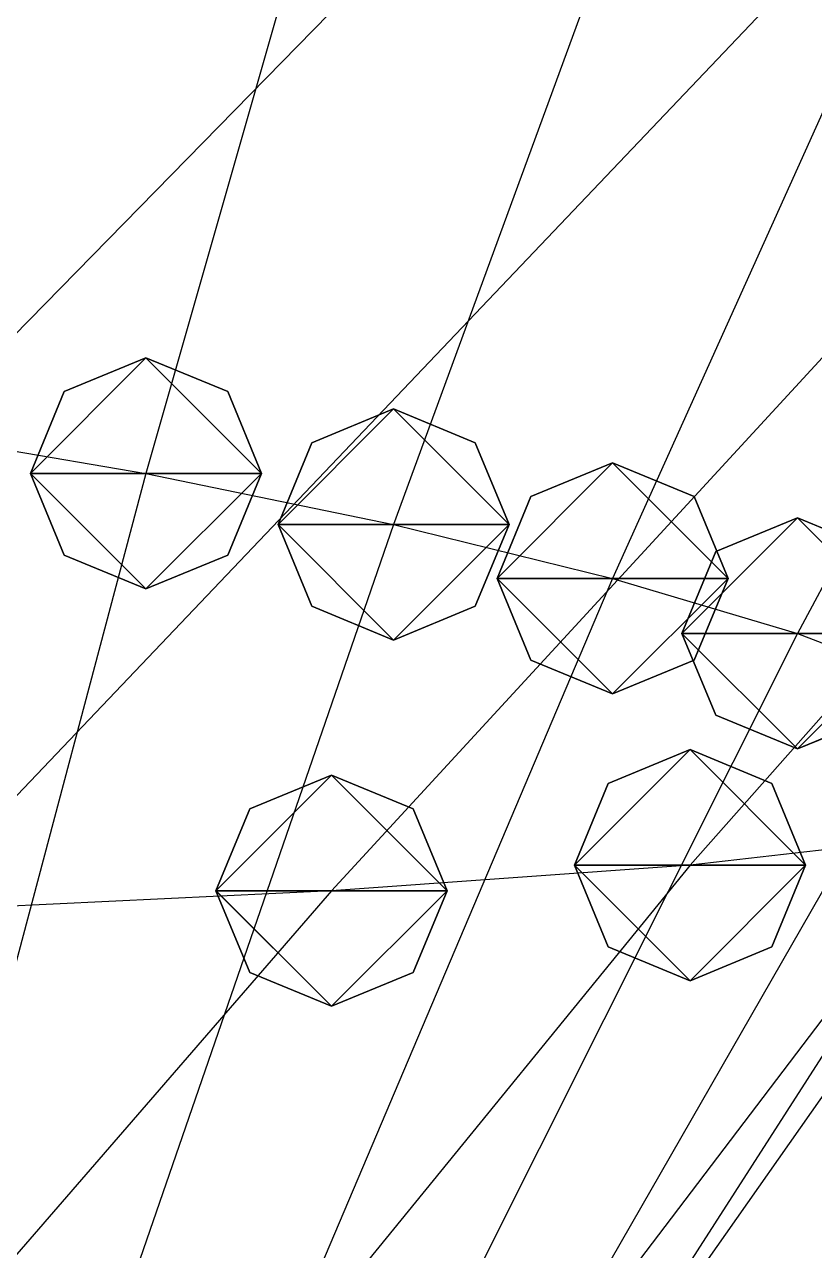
# Model space of a CAD drawing. Header units: metres. Extents: x -59 to 99, y -54 to 55.
# Drawn here: x 28.05 to 34.89, y -10.26 to 0.35 of the extents above; entities that cross this region are included whole.
import ezdxf

# ---------------------------------------------------------------- set-up
doc = ezdxf.new("R2010")
doc.units = ezdxf.units.M

msp = doc.modelspace()

# ---------------------------------------------------------------- linework, layer by layer
for p, q in [((32.28979, 7.622429, -203.00282), (29.10085, -3.53545, -202.7297)), ((35.34532, 7.2039223, -197.00543), (31.244015, -3.9780731, -196.3892)), ((38.187756, 6.7615356, -190.6631), (33.139343, -4.443886, -189.7119)), ((40.74515, 6.307968, -184.16663), (34.739143, -4.9197845, -182.89546)), ((43.764927, 4.328018, -155.81247), (33.809322, -6.9254875, -154.161)), ((41.042408, 4.0750427, -152.18341), (30.706795, -7.145878, -150.99583)), ((37.67569, 3.858944, -149.07779), (27.027634, -7.3235016, -148.439)), ((33.856544, 3.675293, -146.44427), (22.93851, -7.4652863, -146.40228)), ((29.10085, -2.53545, -202.72954), (28.393742, -2.8283434, -202.72958)), ((29.10085, -2.53545, -202.72954), (28.393742, -2.8283434, -202.72958)), ((29.10085, -2.53545, -202.72954), (28.393742, -2.8283434, -202.72958)), ((29.10085, -2.53545, -202.72954), (28.393742, -2.8283434, -202.72958)), ((29.807957, -2.8283434, -202.72958), (29.10085, -2.53545, -202.72954)), ((29.807957, -2.8283434, -202.72958), (29.10085, -2.53545, -202.72954)), ((29.807957, -2.8283434, -202.72958), (29.10085, -2.53545, -202.72954)), ((29.807957, -2.8283434, -202.72958), (29.10085, -2.53545, -202.72954)), ((28.393742, -2.8283434, -202.72958), (28.10085, -3.53545, -202.7297)), ((28.393742, -2.8283434, -202.72958), (28.10085, -3.53545, -202.7297)), ((28.393742, -2.8283434, -202.72958), (28.10085, -3.53545, -202.7297)), ((28.393742, -2.8283434, -202.72958), (28.10085, -3.53545, -202.7297)), ((30.10085, -3.53545, -202.7297), (29.807957, -2.8283434, -202.72958)), ((30.10085, -3.53545, -202.7297), (29.807957, -2.8283434, -202.72958)), ((30.10085, -3.53545, -202.7297), (29.807957, -2.8283434, -202.72958)), ((30.10085, -3.53545, -202.7297), (29.807957, -2.8283434, -202.72958)), ((31.244015, -2.9780731, -196.38904), (30.536907, -3.2709665, -196.38908)), ((31.244015, -2.9780731, -196.38904), (30.536907, -3.2709665, -196.38908)), ((31.244015, -2.9780731, -196.38904), (30.536907, -3.2709665, -196.38908)), ((31.244015, -2.9780731, -196.38904), (30.536907, -3.2709665, -196.38908)), ((31.951122, -3.2709665, -196.38908), (31.244015, -2.9780731, -196.38904)), ((31.951122, -3.2709665, -196.38908), (31.244015, -2.9780731, -196.38904)), ((31.951122, -3.2709665, -196.38908), (31.244015, -2.9780731, -196.38904)), ((31.951122, -3.2709665, -196.38908), (31.244015, -2.9780731, -196.38904)), ((26.725258, -3.130951, -208.5158), (29.10085, -3.53545, -202.7297)), ((30.536907, -3.2709665, -196.38908), (30.244015, -3.9780731, -196.3892)), ((30.536907, -3.2709665, -196.38908), (30.244015, -3.9780731, -196.3892)), ((30.536907, -3.2709665, -196.38908), (30.244015, -3.9780731, -196.3892)), ((30.536907, -3.2709665, -196.38908), (30.244015, -3.9780731, -196.3892)), ((32.244015, -3.9780731, -196.3892), (31.951122, -3.2709665, -196.38908)), ((32.244015, -3.9780731, -196.3892), (31.951122, -3.2709665, -196.38908)), ((32.244015, -3.9780731, -196.3892), (31.951122, -3.2709665, -196.38908)), ((32.244015, -3.9780731, -196.3892), (31.951122, -3.2709665, -196.38908)), ((33.139343, -3.4438858, -189.71173), (32.432236, -3.7367792, -189.71178)), ((33.139343, -3.4438858, -189.71173), (32.432236, -3.7367792, -189.71178)), ((33.139343, -3.4438858, -189.71173), (32.432236, -3.7367792, -189.71178)), ((33.139343, -3.4438858, -189.71173), (32.432236, -3.7367792, -189.71178)), ((33.84645, -3.7367792, -189.71178), (33.139343, -3.4438858, -189.71173)), ((33.84645, -3.7367792, -189.71178), (33.139343, -3.4438858, -189.71173)), ((33.84645, -3.7367792, -189.71178), (33.139343, -3.4438858, -189.71173)), ((33.84645, -3.7367792, -189.71178), (33.139343, -3.4438858, -189.71173)), ((29.10085, -3.53545, -202.7297), (26.142199, -14.653076, -203.01334)), ((28.10085, -3.53545, -202.7297), (28.393742, -4.2425566, -202.72983)), ((28.10085, -3.53545, -202.7297), (28.393742, -4.2425566, -202.72983)), ((28.10085, -3.53545, -202.7297), (28.393742, -4.2425566, -202.72983)), ((28.10085, -3.53545, -202.7297), (28.393742, -4.2425566, -202.72983)), ((29.10085, -3.53545, -202.7297), (31.244015, -3.9780731, -196.3892)), ((29.807957, -4.2425566, -202.72983), (30.10085, -3.53545, -202.7297)), ((29.807957, -4.2425566, -202.72983), (30.10085, -3.53545, -202.7297)), ((29.807957, -4.2425566, -202.72983), (30.10085, -3.53545, -202.7297)), ((29.807957, -4.2425566, -202.72983), (30.10085, -3.53545, -202.7297)), ((32.432236, -3.7367792, -189.71178), (32.139343, -4.443886, -189.7119)), ((32.432236, -3.7367792, -189.71178), (32.139343, -4.443886, -189.7119)), ((32.432236, -3.7367792, -189.71178), (32.139343, -4.443886, -189.7119)), ((32.432236, -3.7367792, -189.71178), (32.139343, -4.443886, -189.7119)), ((34.139343, -4.443886, -189.7119), (33.84645, -3.7367792, -189.71178)), ((34.139343, -4.443886, -189.7119), (33.84645, -3.7367792, -189.71178)), ((34.139343, -4.443886, -189.7119), (33.84645, -3.7367792, -189.71178)), ((34.139343, -4.443886, -189.7119), (33.84645, -3.7367792, -189.71178)), ((34.739143, -3.9197845, -182.8953), (34.032036, -4.212678, -182.89534)), ((34.739143, -3.9197845, -182.8953), (34.032036, -4.212678, -182.89534)), ((34.739143, -3.9197845, -182.8953), (34.032036, -4.212678, -182.89534)), ((34.739143, -3.9197845, -182.8953), (34.032036, -4.212678, -182.89534)), ((35.44625, -4.212678, -182.89534), (34.739143, -3.9197845, -182.8953)), ((35.44625, -4.212678, -182.89534), (34.739143, -3.9197845, -182.8953)), ((35.44625, -4.212678, -182.89534), (34.739143, -3.9197845, -182.8953)), ((35.44625, -4.212678, -182.89534), (34.739143, -3.9197845, -182.8953)), ((31.244015, -3.9780731, -196.3892), (27.388453, -15.134903, -196.11154)), ((30.244015, -3.9780731, -196.3892), (30.536907, -4.6851797, -196.38933)), ((30.244015, -3.9780731, -196.3892), (30.536907, -4.6851797, -196.38933)), ((30.244015, -3.9780731, -196.3892), (30.536907, -4.6851797, -196.38933)), ((30.244015, -3.9780731, -196.3892), (30.536907, -4.6851797, -196.38933)), ((31.244015, -3.9780731, -196.3892), (33.139343, -4.443886, -189.7119)), ((31.951122, -4.6851797, -196.38933), (32.244015, -3.9780731, -196.3892)), ((31.951122, -4.6851797, -196.38933), (32.244015, -3.9780731, -196.3892)), ((31.951122, -4.6851797, -196.38933), (32.244015, -3.9780731, -196.3892)), ((31.951122, -4.6851797, -196.38933), (32.244015, -3.9780731, -196.3892)), ((34.032036, -4.212678, -182.89534), (33.739143, -4.9197845, -182.89546)), ((34.032036, -4.212678, -182.89534), (33.739143, -4.9197845, -182.89546)), ((34.032036, -4.212678, -182.89534), (33.739143, -4.9197845, -182.89546)), ((34.032036, -4.212678, -182.89534), (33.739143, -4.9197845, -182.89546)), ((28.393742, -4.2425566, -202.72983), (29.10085, -4.53545, -202.72987)), ((28.393742, -4.2425566, -202.72983), (29.10085, -4.53545, -202.72987)), ((28.393742, -4.2425566, -202.72983), (29.10085, -4.53545, -202.72987)), ((28.393742, -4.2425566, -202.72983), (29.10085, -4.53545, -202.72987)), ((29.10085, -4.53545, -202.72987), (29.807957, -4.2425566, -202.72983)), ((29.10085, -4.53545, -202.72987), (29.807957, -4.2425566, -202.72983)), ((29.10085, -4.53545, -202.72987), (29.807957, -4.2425566, -202.72983)), ((29.10085, -4.53545, -202.72987), (29.807957, -4.2425566, -202.72983)), ((33.139343, -4.443886, -189.7119), (28.38472, -15.638008, -188.90099)), ((32.139343, -4.443886, -189.7119), (32.432236, -5.1509924, -189.71202)), ((32.139343, -4.443886, -189.7119), (32.432236, -5.1509924, -189.71202)), ((32.139343, -4.443886, -189.7119), (32.432236, -5.1509924, -189.71202)), ((32.139343, -4.443886, -189.7119), (32.432236, -5.1509924, -189.71202)), ((33.139343, -4.443886, -189.7119), (34.739143, -4.9197845, -182.89546)), ((33.84645, -5.1509924, -189.71202), (34.139343, -4.443886, -189.7119)), ((33.84645, -5.1509924, -189.71202), (34.139343, -4.443886, -189.7119)), ((33.84645, -5.1509924, -189.71202), (34.139343, -4.443886, -189.7119)), ((33.84645, -5.1509924, -189.71202), (34.139343, -4.443886, -189.7119)), ((30.536907, -4.6851797, -196.38933), (31.244015, -4.978073, -196.38937)), ((30.536907, -4.6851797, -196.38933), (31.244015, -4.978073, -196.38937)), ((30.536907, -4.6851797, -196.38933), (31.244015, -4.978073, -196.38937)), ((30.536907, -4.6851797, -196.38933), (31.244015, -4.978073, -196.38937)), ((31.244015, -4.978073, -196.38937), (31.951122, -4.6851797, -196.38933)), ((31.244015, -4.978073, -196.38937), (31.951122, -4.6851797, -196.38933)), ((31.244015, -4.978073, -196.38937), (31.951122, -4.6851797, -196.38933)), ((31.244015, -4.978073, -196.38937), (31.951122, -4.6851797, -196.38933)), ((34.739143, -4.9197845, -182.89546), (29.107183, -16.149452, -181.57664)), ((33.739143, -4.9197845, -182.89546), (34.032036, -5.626891, -182.89558)), ((33.739143, -4.9197845, -182.89546), (34.032036, -5.626891, -182.89558)), ((33.739143, -4.9197845, -182.89546), (34.032036, -5.626891, -182.89558)), ((33.739143, -4.9197845, -182.89546), (34.032036, -5.626891, -182.89558)), ((34.739143, -4.9197845, -182.89546), (35.963688, -5.3925095, -176.12723)), ((32.432236, -5.1509924, -189.71202), (33.139343, -5.443886, -189.71207)), ((32.432236, -5.1509924, -189.71202), (33.139343, -5.443886, -189.71207)), ((32.432236, -5.1509924, -189.71202), (33.139343, -5.443886, -189.71207)), ((32.432236, -5.1509924, -189.71202), (33.139343, -5.443886, -189.71207)), ((33.139343, -5.443886, -189.71207), (33.84645, -5.1509924, -189.71202)), ((33.139343, -5.443886, -189.71207), (33.84645, -5.1509924, -189.71202)), ((33.139343, -5.443886, -189.71207), (33.84645, -5.1509924, -189.71202)), ((33.139343, -5.443886, -189.71207), (33.84645, -5.1509924, -189.71202)), ((35.963688, -5.3925095, -176.12723), (29.495657, -16.656006, -174.32654)), ((34.032036, -5.626891, -182.89558), (34.739143, -5.9197845, -182.89563)), ((34.032036, -5.626891, -182.89558), (34.739143, -5.9197845, -182.89563)), ((34.032036, -5.626891, -182.89558), (34.739143, -5.9197845, -182.89563)), ((34.032036, -5.626891, -182.89558), (34.739143, -5.9197845, -182.89563)), ((34.739143, -5.9197845, -182.89563), (35.44625, -5.626891, -182.89558)), ((34.739143, -5.9197845, -182.89563), (35.44625, -5.626891, -182.89558)), ((34.739143, -5.9197845, -182.89563), (35.44625, -5.626891, -182.89558)), ((34.739143, -5.9197845, -182.89563), (35.44625, -5.626891, -182.89558)), ((36.70185, -5.84824, -169.59656), (29.455252, -17.14273, -167.35545)), ((33.809322, -5.9254875, -154.16083), (33.102215, -6.218381, -154.16087)), ((33.809322, -5.9254875, -154.16083), (33.102215, -6.218381, -154.16087)), ((33.809322, -5.9254875, -154.16083), (33.102215, -6.218381, -154.16087)), ((33.809322, -5.9254875, -154.16083), (33.102215, -6.218381, -154.16087)), ((34.51643, -6.218381, -154.16087), (33.809322, -5.9254875, -154.16083)), ((34.51643, -6.218381, -154.16087), (33.809322, -5.9254875, -154.16083)), ((34.51643, -6.218381, -154.16087), (33.809322, -5.9254875, -154.16083)), ((34.51643, -6.218381, -154.16087), (33.809322, -5.9254875, -154.16083)), ((30.706795, -6.145878, -150.99567), (29.999687, -6.4387712, -150.99571)), ((30.706795, -6.145878, -150.99567), (29.999687, -6.4387712, -150.99571)), ((30.706795, -6.145878, -150.99567), (29.999687, -6.4387712, -150.99571)), ((30.706795, -6.145878, -150.99567), (29.999687, -6.4387712, -150.99571)), ((31.413902, -6.4387712, -150.99571), (30.706795, -6.145878, -150.99567)), ((31.413902, -6.4387712, -150.99571), (30.706795, -6.145878, -150.99567)), ((31.413902, -6.4387712, -150.99571), (30.706795, -6.145878, -150.99567)), ((31.413902, -6.4387712, -150.99571), (30.706795, -6.145878, -150.99567)), ((33.102215, -6.218381, -154.16087), (32.809322, -6.9254875, -154.161)), ((33.102215, -6.218381, -154.16087), (32.809322, -6.9254875, -154.161)), ((33.102215, -6.218381, -154.16087), (32.809322, -6.9254875, -154.161)), ((33.102215, -6.218381, -154.16087), (32.809322, -6.9254875, -154.161)), ((34.809322, -6.9254875, -154.161), (34.51643, -6.218381, -154.16087)), ((34.809322, -6.9254875, -154.161), (34.51643, -6.218381, -154.16087)), ((34.809322, -6.9254875, -154.161), (34.51643, -6.218381, -154.16087)), ((34.809322, -6.9254875, -154.161), (34.51643, -6.218381, -154.16087)), ((36.817566, -6.2733307, -163.50204), (28.858372, -17.592667, -160.90729)), ((29.999687, -6.4387712, -150.99571), (29.706795, -7.145878, -150.99583)), ((29.999687, -6.4387712, -150.99571), (29.706795, -7.145878, -150.99583)), ((29.999687, -6.4387712, -150.99571), (29.706795, -7.145878, -150.99583)), ((29.999687, -6.4387712, -150.99571), (29.706795, -7.145878, -150.99583)), ((31.706795, -7.145878, -150.99583), (31.413902, -6.4387712, -150.99571)), ((31.706795, -7.145878, -150.99583), (31.413902, -6.4387712, -150.99571)), ((31.706795, -7.145878, -150.99583), (31.413902, -6.4387712, -150.99571)), ((31.706795, -7.145878, -150.99583), (31.413902, -6.4387712, -150.99571)), ((36.171356, -6.654438, -158.0419), (27.556458, -17.986053, -155.27017)), ((36.171356, -6.654438, -158.0419), (27.556458, -17.986053, -155.27017)), ((36.171356, -6.654438, -158.0419), (33.809322, -6.9254875, -154.161)), ((33.809322, -6.9254875, -154.161), (24.594818, -18.228828, -151.794)), ((33.809322, -6.9254875, -154.161), (30.706795, -7.145878, -150.99583)), ((32.809322, -6.9254875, -154.161), (33.102215, -7.632594, -154.16112)), ((32.809322, -6.9254875, -154.161), (33.102215, -7.632594, -154.16112)), ((32.809322, -6.9254875, -154.161), (33.102215, -7.632594, -154.16112)), ((32.809322, -6.9254875, -154.161), (33.102215, -7.632594, -154.16112)), ((34.51643, -7.632594, -154.16112), (34.809322, -6.9254875, -154.161)), ((34.51643, -7.632594, -154.16112), (34.809322, -6.9254875, -154.161)), ((34.51643, -7.632594, -154.16112), (34.809322, -6.9254875, -154.161)), ((34.51643, -7.632594, -154.16112), (34.809322, -6.9254875, -154.161)), ((30.706795, -7.145878, -150.99583), (20.948685, -18.409348, -149.20023)), ((30.706795, -7.145878, -150.99583), (27.027634, -7.3235016, -148.439)), ((29.706795, -7.145878, -150.99583), (29.999687, -7.8529844, -150.99596)), ((29.706795, -7.145878, -150.99583), (29.999687, -7.8529844, -150.99596)), ((29.706795, -7.145878, -150.99583), (29.999687, -7.8529844, -150.99596)), ((29.706795, -7.145878, -150.99583), (29.999687, -7.8529844, -150.99596)), ((31.413902, -7.8529844, -150.99596), (31.706795, -7.145878, -150.99583)), ((31.413902, -7.8529844, -150.99596), (31.706795, -7.145878, -150.99583)), ((31.413902, -7.8529844, -150.99596), (31.706795, -7.145878, -150.99583)), ((31.413902, -7.8529844, -150.99596), (31.706795, -7.145878, -150.99583)), ((33.102215, -7.632594, -154.16112), (33.809322, -7.9254875, -154.16116)), ((33.102215, -7.632594, -154.16112), (33.809322, -7.9254875, -154.16116)), ((33.102215, -7.632594, -154.16112), (33.809322, -7.9254875, -154.16116)), ((33.102215, -7.632594, -154.16112), (33.809322, -7.9254875, -154.16116)), ((33.809322, -7.9254875, -154.16116), (34.51643, -7.632594, -154.16112)), ((33.809322, -7.9254875, -154.16116), (34.51643, -7.632594, -154.16112)), ((33.809322, -7.9254875, -154.16116), (34.51643, -7.632594, -154.16112)), ((33.809322, -7.9254875, -154.16116), (34.51643, -7.632594, -154.16112)), ((29.999687, -7.8529844, -150.99596), (30.706795, -8.145878, -150.996)), ((29.999687, -7.8529844, -150.99596), (30.706795, -8.145878, -150.996)), ((29.999687, -7.8529844, -150.99596), (30.706795, -8.145878, -150.996)), ((29.999687, -7.8529844, -150.99596), (30.706795, -8.145878, -150.996)), ((30.706795, -8.145878, -150.996), (31.413902, -7.8529844, -150.99596)), ((30.706795, -8.145878, -150.996), (31.413902, -7.8529844, -150.99596)), ((30.706795, -8.145878, -150.996), (31.413902, -7.8529844, -150.99596)), ((30.706795, -8.145878, -150.996), (31.413902, -7.8529844, -150.99596))]:
    msp.add_line(p, q)
for points in [[(28.10085, -3.53545, -202.7297), (28.393742, -2.8283434, -202.72958), (29.10085, -2.53545, -202.72954), (29.100948, -2.53535, -202.72943)], [(28.10085, -3.53545, -202.7297), (28.393742, -2.8283434, -202.72958), (29.10085, -2.53545, -202.72954), (29.100948, -2.53535, -202.72943)], [(28.10085, -3.53545, -202.7297), (28.393742, -2.8283434, -202.72958), (29.10085, -2.53545, -202.72954), (29.100948, -2.53535, -202.72943)], [(28.10085, -3.53545, -202.7297), (28.393742, -2.8283434, -202.72958), (29.10085, -2.53545, -202.72954), (29.100948, -2.53535, -202.72943)], [(28.10085, -3.53545, -202.7297), (29.10085, -2.53545, -202.72954), (30.10085, -3.53545, -202.7297), (30.100948, -3.53535, -202.7296)], [(28.10085, -3.53545, -202.7297), (29.10085, -2.53545, -202.72954), (30.10085, -3.53545, -202.7297), (30.100948, -3.53535, -202.7296)], [(28.10085, -3.53545, -202.7297), (29.10085, -2.53545, -202.72954), (30.10085, -3.53545, -202.7297), (30.100948, -3.53535, -202.7296)], [(28.10085, -3.53545, -202.7297), (29.10085, -2.53545, -202.72954), (30.10085, -3.53545, -202.7297), (30.100948, -3.53535, -202.7296)], [(29.10085, -2.53545, -202.72954), (29.807957, -2.8283434, -202.72958), (30.10085, -3.53545, -202.7297), (30.100948, -3.53535, -202.7296)], [(29.10085, -2.53545, -202.72954), (29.807957, -2.8283434, -202.72958), (30.10085, -3.53545, -202.7297), (30.100948, -3.53535, -202.7296)], [(29.10085, -2.53545, -202.72954), (29.807957, -2.8283434, -202.72958), (30.10085, -3.53545, -202.7297), (30.100948, -3.53535, -202.7296)], [(29.10085, -2.53545, -202.72954), (29.807957, -2.8283434, -202.72958), (30.10085, -3.53545, -202.7297), (30.100948, -3.53535, -202.7296)], [(30.244015, -3.9780731, -196.3892), (30.536907, -3.2709665, -196.38908), (31.244015, -2.9780731, -196.38904), (31.244114, -2.9779732, -196.38893)], [(30.244015, -3.9780731, -196.3892), (30.536907, -3.2709665, -196.38908), (31.244015, -2.9780731, -196.38904), (31.244114, -2.9779732, -196.38893)], [(30.244015, -3.9780731, -196.3892), (30.536907, -3.2709665, -196.38908), (31.244015, -2.9780731, -196.38904), (31.244114, -2.9779732, -196.38893)], [(30.244015, -3.9780731, -196.3892), (30.536907, -3.2709665, -196.38908), (31.244015, -2.9780731, -196.38904), (31.244114, -2.9779732, -196.38893)], [(30.244015, -3.9780731, -196.3892), (31.244015, -2.9780731, -196.38904), (32.244015, -3.9780731, -196.3892), (32.244114, -3.9779732, -196.3891)], [(30.244015, -3.9780731, -196.3892), (31.244015, -2.9780731, -196.38904), (32.244015, -3.9780731, -196.3892), (32.244114, -3.9779732, -196.3891)], [(30.244015, -3.9780731, -196.3892), (31.244015, -2.9780731, -196.38904), (32.244015, -3.9780731, -196.3892), (32.244114, -3.9779732, -196.3891)], [(30.244015, -3.9780731, -196.3892), (31.244015, -2.9780731, -196.38904), (32.244015, -3.9780731, -196.3892), (32.244114, -3.9779732, -196.3891)], [(31.244015, -2.9780731, -196.38904), (31.951122, -3.2709665, -196.38908), (32.244015, -3.9780731, -196.3892), (32.244114, -3.9779732, -196.3891)], [(31.244015, -2.9780731, -196.38904), (31.951122, -3.2709665, -196.38908), (32.244015, -3.9780731, -196.3892), (32.244114, -3.9779732, -196.3891)], [(31.244015, -2.9780731, -196.38904), (31.951122, -3.2709665, -196.38908), (32.244015, -3.9780731, -196.3892), (32.244114, -3.9779732, -196.3891)], [(31.244015, -2.9780731, -196.38904), (31.951122, -3.2709665, -196.38908), (32.244015, -3.9780731, -196.3892), (32.244114, -3.9779732, -196.3891)], [(32.139343, -4.443886, -189.7119), (32.432236, -3.7367792, -189.71178), (33.139343, -3.4438858, -189.71173), (33.139442, -3.443786, -189.71162)], [(32.139343, -4.443886, -189.7119), (32.432236, -3.7367792, -189.71178), (33.139343, -3.4438858, -189.71173), (33.139442, -3.443786, -189.71162)], [(32.139343, -4.443886, -189.7119), (32.432236, -3.7367792, -189.71178), (33.139343, -3.4438858, -189.71173), (33.139442, -3.443786, -189.71162)], [(32.139343, -4.443886, -189.7119), (32.432236, -3.7367792, -189.71178), (33.139343, -3.4438858, -189.71173), (33.139442, -3.443786, -189.71162)], [(32.139343, -4.443886, -189.7119), (33.139343, -3.4438858, -189.71173), (34.139343, -4.443886, -189.7119), (34.139442, -4.4437857, -189.71179)], [(32.139343, -4.443886, -189.7119), (33.139343, -3.4438858, -189.71173), (34.139343, -4.443886, -189.7119), (34.139442, -4.4437857, -189.71179)], [(32.139343, -4.443886, -189.7119), (33.139343, -3.4438858, -189.71173), (34.139343, -4.443886, -189.7119), (34.139442, -4.4437857, -189.71179)], [(32.139343, -4.443886, -189.7119), (33.139343, -3.4438858, -189.71173), (34.139343, -4.443886, -189.7119), (34.139442, -4.4437857, -189.71179)], [(33.139343, -3.4438858, -189.71173), (33.84645, -3.7367792, -189.71178), (34.139343, -4.443886, -189.7119), (34.139442, -4.4437857, -189.71179)], [(33.139343, -3.4438858, -189.71173), (33.84645, -3.7367792, -189.71178), (34.139343, -4.443886, -189.7119), (34.139442, -4.4437857, -189.71179)], [(33.139343, -3.4438858, -189.71173), (33.84645, -3.7367792, -189.71178), (34.139343, -4.443886, -189.7119), (34.139442, -4.4437857, -189.71179)], [(33.139343, -3.4438858, -189.71173), (33.84645, -3.7367792, -189.71178), (34.139343, -4.443886, -189.7119), (34.139442, -4.4437857, -189.71179)], [(29.10085, -4.53545, -202.72987), (28.393742, -4.2425566, -202.72983), (28.10085, -3.53545, -202.7297), (28.100948, -3.53535, -202.7296)], [(30.10085, -3.53545, -202.7297), (29.10085, -4.53545, -202.72987), (28.10085, -3.53545, -202.7297), (28.100948, -3.53535, -202.7296)], [(29.10085, -4.53545, -202.72987), (28.393742, -4.2425566, -202.72983), (28.10085, -3.53545, -202.7297), (28.100948, -3.53535, -202.7296)], [(30.10085, -3.53545, -202.7297), (29.10085, -4.53545, -202.72987), (28.10085, -3.53545, -202.7297), (28.100948, -3.53535, -202.7296)], [(29.10085, -4.53545, -202.72987), (28.393742, -4.2425566, -202.72983), (28.10085, -3.53545, -202.7297), (28.100948, -3.53535, -202.7296)], [(30.10085, -3.53545, -202.7297), (29.10085, -4.53545, -202.72987), (28.10085, -3.53545, -202.7297), (28.100948, -3.53535, -202.7296)], [(29.10085, -4.53545, -202.72987), (28.393742, -4.2425566, -202.72983), (28.10085, -3.53545, -202.7297), (28.100948, -3.53535, -202.7296)], [(30.10085, -3.53545, -202.7297), (29.10085, -4.53545, -202.72987), (28.10085, -3.53545, -202.7297), (28.100948, -3.53535, -202.7296)], [(30.10085, -3.53545, -202.7297), (29.807957, -4.2425566, -202.72983), (29.10085, -4.53545, -202.72987), (29.100948, -4.53535, -202.72977)], [(30.10085, -3.53545, -202.7297), (29.807957, -4.2425566, -202.72983), (29.10085, -4.53545, -202.72987), (29.100948, -4.53535, -202.72977)], [(30.10085, -3.53545, -202.7297), (29.807957, -4.2425566, -202.72983), (29.10085, -4.53545, -202.72987), (29.100948, -4.53535, -202.72977)], [(30.10085, -3.53545, -202.7297), (29.807957, -4.2425566, -202.72983), (29.10085, -4.53545, -202.72987), (29.100948, -4.53535, -202.72977)], [(33.739143, -4.9197845, -182.89546), (34.032036, -4.212678, -182.89534), (34.739143, -3.9197845, -182.8953), (34.739243, -3.9196846, -182.89519)], [(33.739143, -4.9197845, -182.89546), (34.032036, -4.212678, -182.89534), (34.739143, -3.9197845, -182.8953), (34.739243, -3.9196846, -182.89519)], [(33.739143, -4.9197845, -182.89546), (34.032036, -4.212678, -182.89534), (34.739143, -3.9197845, -182.8953), (34.739243, -3.9196846, -182.89519)], [(33.739143, -4.9197845, -182.89546), (34.032036, -4.212678, -182.89534), (34.739143, -3.9197845, -182.8953), (34.739243, -3.9196846, -182.89519)], [(33.739143, -4.9197845, -182.89546), (34.739143, -3.9197845, -182.8953), (35.739143, -4.9197845, -182.89546), (35.739243, -4.9196844, -182.89536)], [(33.739143, -4.9197845, -182.89546), (34.739143, -3.9197845, -182.8953), (35.739143, -4.9197845, -182.89546), (35.739243, -4.9196844, -182.89536)], [(33.739143, -4.9197845, -182.89546), (34.739143, -3.9197845, -182.8953), (35.739143, -4.9197845, -182.89546), (35.739243, -4.9196844, -182.89536)], [(33.739143, -4.9197845, -182.89546), (34.739143, -3.9197845, -182.8953), (35.739143, -4.9197845, -182.89546), (35.739243, -4.9196844, -182.89536)], [(34.739143, -3.9197845, -182.8953), (35.44625, -4.212678, -182.89534), (35.739143, -4.9197845, -182.89546), (35.739243, -4.9196844, -182.89536)], [(34.739143, -3.9197845, -182.8953), (35.44625, -4.212678, -182.89534), (35.739143, -4.9197845, -182.89546), (35.739243, -4.9196844, -182.89536)], [(34.739143, -3.9197845, -182.8953), (35.44625, -4.212678, -182.89534), (35.739143, -4.9197845, -182.89546), (35.739243, -4.9196844, -182.89536)], [(34.739143, -3.9197845, -182.8953), (35.44625, -4.212678, -182.89534), (35.739143, -4.9197845, -182.89546), (35.739243, -4.9196844, -182.89536)], [(31.244015, -4.978073, -196.38937), (30.536907, -4.6851797, -196.38933), (30.244015, -3.9780731, -196.3892), (30.244114, -3.9779732, -196.3891)], [(32.244015, -3.9780731, -196.3892), (31.244015, -4.978073, -196.38937), (30.244015, -3.9780731, -196.3892), (30.244114, -3.9779732, -196.3891)], [(31.244015, -4.978073, -196.38937), (30.536907, -4.6851797, -196.38933), (30.244015, -3.9780731, -196.3892), (30.244114, -3.9779732, -196.3891)], [(32.244015, -3.9780731, -196.3892), (31.244015, -4.978073, -196.38937), (30.244015, -3.9780731, -196.3892), (30.244114, -3.9779732, -196.3891)], [(31.244015, -4.978073, -196.38937), (30.536907, -4.6851797, -196.38933), (30.244015, -3.9780731, -196.3892), (30.244114, -3.9779732, -196.3891)], [(32.244015, -3.9780731, -196.3892), (31.244015, -4.978073, -196.38937), (30.244015, -3.9780731, -196.3892), (30.244114, -3.9779732, -196.3891)], [(31.244015, -4.978073, -196.38937), (30.536907, -4.6851797, -196.38933), (30.244015, -3.9780731, -196.3892), (30.244114, -3.9779732, -196.3891)], [(32.244015, -3.9780731, -196.3892), (31.244015, -4.978073, -196.38937), (30.244015, -3.9780731, -196.3892), (30.244114, -3.9779732, -196.3891)], [(32.244015, -3.9780731, -196.3892), (31.951122, -4.6851797, -196.38933), (31.244015, -4.978073, -196.38937), (31.244114, -4.977973, -196.38927)], [(32.244015, -3.9780731, -196.3892), (31.951122, -4.6851797, -196.38933), (31.244015, -4.978073, -196.38937), (31.244114, -4.977973, -196.38927)], [(32.244015, -3.9780731, -196.3892), (31.951122, -4.6851797, -196.38933), (31.244015, -4.978073, -196.38937), (31.244114, -4.977973, -196.38927)], [(32.244015, -3.9780731, -196.3892), (31.951122, -4.6851797, -196.38933), (31.244015, -4.978073, -196.38937), (31.244114, -4.977973, -196.38927)], [(33.139343, -5.443886, -189.71207), (32.432236, -5.1509924, -189.71202), (32.139343, -4.443886, -189.7119), (32.139442, -4.4437857, -189.71179)], [(34.139343, -4.443886, -189.7119), (33.139343, -5.443886, -189.71207), (32.139343, -4.443886, -189.7119), (32.139442, -4.4437857, -189.71179)], [(33.139343, -5.443886, -189.71207), (32.432236, -5.1509924, -189.71202), (32.139343, -4.443886, -189.7119), (32.139442, -4.4437857, -189.71179)], [(34.139343, -4.443886, -189.7119), (33.139343, -5.443886, -189.71207), (32.139343, -4.443886, -189.7119), (32.139442, -4.4437857, -189.71179)], [(33.139343, -5.443886, -189.71207), (32.432236, -5.1509924, -189.71202), (32.139343, -4.443886, -189.7119), (32.139442, -4.4437857, -189.71179)], [(34.139343, -4.443886, -189.7119), (33.139343, -5.443886, -189.71207), (32.139343, -4.443886, -189.7119), (32.139442, -4.4437857, -189.71179)], [(33.139343, -5.443886, -189.71207), (32.432236, -5.1509924, -189.71202), (32.139343, -4.443886, -189.7119), (32.139442, -4.4437857, -189.71179)], [(34.139343, -4.443886, -189.7119), (33.139343, -5.443886, -189.71207), (32.139343, -4.443886, -189.7119), (32.139442, -4.4437857, -189.71179)], [(34.139343, -4.443886, -189.7119), (33.84645, -5.1509924, -189.71202), (33.139343, -5.443886, -189.71207), (33.139442, -5.4437857, -189.71196)], [(34.139343, -4.443886, -189.7119), (33.84645, -5.1509924, -189.71202), (33.139343, -5.443886, -189.71207), (33.139442, -5.4437857, -189.71196)], [(34.139343, -4.443886, -189.7119), (33.84645, -5.1509924, -189.71202), (33.139343, -5.443886, -189.71207), (33.139442, -5.4437857, -189.71196)], [(34.139343, -4.443886, -189.7119), (33.84645, -5.1509924, -189.71202), (33.139343, -5.443886, -189.71207), (33.139442, -5.4437857, -189.71196)], [(34.739143, -5.9197845, -182.89563), (34.032036, -5.626891, -182.89558), (33.739143, -4.9197845, -182.89546), (33.739243, -4.9196844, -182.89536)], [(35.739143, -4.9197845, -182.89546), (34.739143, -5.9197845, -182.89563), (33.739143, -4.9197845, -182.89546), (33.739243, -4.9196844, -182.89536)], [(34.739143, -5.9197845, -182.89563), (34.032036, -5.626891, -182.89558), (33.739143, -4.9197845, -182.89546), (33.739243, -4.9196844, -182.89536)], [(35.739143, -4.9197845, -182.89546), (34.739143, -5.9197845, -182.89563), (33.739143, -4.9197845, -182.89546), (33.739243, -4.9196844, -182.89536)], [(34.739143, -5.9197845, -182.89563), (34.032036, -5.626891, -182.89558), (33.739143, -4.9197845, -182.89546), (33.739243, -4.9196844, -182.89536)], [(35.739143, -4.9197845, -182.89546), (34.739143, -5.9197845, -182.89563), (33.739143, -4.9197845, -182.89546), (33.739243, -4.9196844, -182.89536)], [(34.739143, -5.9197845, -182.89563), (34.032036, -5.626891, -182.89558), (33.739143, -4.9197845, -182.89546), (33.739243, -4.9196844, -182.89536)], [(35.739143, -4.9197845, -182.89546), (34.739143, -5.9197845, -182.89563), (33.739143, -4.9197845, -182.89546), (33.739243, -4.9196844, -182.89536)], [(35.739143, -4.9197845, -182.89546), (35.44625, -5.626891, -182.89558), (34.739143, -5.9197845, -182.89563), (34.739243, -5.9196844, -182.89552)], [(35.739143, -4.9197845, -182.89546), (35.44625, -5.626891, -182.89558), (34.739143, -5.9197845, -182.89563), (34.739243, -5.9196844, -182.89552)], [(35.739143, -4.9197845, -182.89546), (35.44625, -5.626891, -182.89558), (34.739143, -5.9197845, -182.89563), (34.739243, -5.9196844, -182.89552)], [(35.739143, -4.9197845, -182.89546), (35.44625, -5.626891, -182.89558), (34.739143, -5.9197845, -182.89563), (34.739243, -5.9196844, -182.89552)], [(32.809322, -6.9254875, -154.161), (33.102215, -6.218381, -154.16087), (33.809322, -5.9254875, -154.16083), (33.80942, -5.9253874, -154.16072)], [(32.809322, -6.9254875, -154.161), (33.102215, -6.218381, -154.16087), (33.809322, -5.9254875, -154.16083), (33.80942, -5.9253874, -154.16072)], [(32.809322, -6.9254875, -154.161), (33.102215, -6.218381, -154.16087), (33.809322, -5.9254875, -154.16083), (33.80942, -5.9253874, -154.16072)], [(32.809322, -6.9254875, -154.161), (33.102215, -6.218381, -154.16087), (33.809322, -5.9254875, -154.16083), (33.80942, -5.9253874, -154.16072)], [(32.809322, -6.9254875, -154.161), (33.809322, -5.9254875, -154.16083), (34.809322, -6.9254875, -154.161), (34.80942, -6.9253874, -154.16089)], [(32.809322, -6.9254875, -154.161), (33.809322, -5.9254875, -154.16083), (34.809322, -6.9254875, -154.161), (34.80942, -6.9253874, -154.16089)], [(32.809322, -6.9254875, -154.161), (33.809322, -5.9254875, -154.16083), (34.809322, -6.9254875, -154.161), (34.80942, -6.9253874, -154.16089)], [(32.809322, -6.9254875, -154.161), (33.809322, -5.9254875, -154.16083), (34.809322, -6.9254875, -154.161), (34.80942, -6.9253874, -154.16089)], [(33.809322, -5.9254875, -154.16083), (34.51643, -6.218381, -154.16087), (34.809322, -6.9254875, -154.161), (34.80942, -6.9253874, -154.16089)], [(33.809322, -5.9254875, -154.16083), (34.51643, -6.218381, -154.16087), (34.809322, -6.9254875, -154.161), (34.80942, -6.9253874, -154.16089)], [(33.809322, -5.9254875, -154.16083), (34.51643, -6.218381, -154.16087), (34.809322, -6.9254875, -154.161), (34.80942, -6.9253874, -154.16089)], [(33.809322, -5.9254875, -154.16083), (34.51643, -6.218381, -154.16087), (34.809322, -6.9254875, -154.161), (34.80942, -6.9253874, -154.16089)], [(29.706795, -7.145878, -150.99583), (29.999687, -6.4387712, -150.99571), (30.706795, -6.145878, -150.99567), (30.706894, -6.1457777, -150.99556)], [(29.706795, -7.145878, -150.99583), (29.999687, -6.4387712, -150.99571), (30.706795, -6.145878, -150.99567), (30.706894, -6.1457777, -150.99556)], [(29.706795, -7.145878, -150.99583), (29.999687, -6.4387712, -150.99571), (30.706795, -6.145878, -150.99567), (30.706894, -6.1457777, -150.99556)], [(29.706795, -7.145878, -150.99583), (29.999687, -6.4387712, -150.99571), (30.706795, -6.145878, -150.99567), (30.706894, -6.1457777, -150.99556)], [(29.706795, -7.145878, -150.99583), (30.706795, -6.145878, -150.99567), (31.706795, -7.145878, -150.99583), (31.706894, -7.1457777, -150.99573)], [(29.706795, -7.145878, -150.99583), (30.706795, -6.145878, -150.99567), (31.706795, -7.145878, -150.99583), (31.706894, -7.1457777, -150.99573)], [(29.706795, -7.145878, -150.99583), (30.706795, -6.145878, -150.99567), (31.706795, -7.145878, -150.99583), (31.706894, -7.1457777, -150.99573)], [(29.706795, -7.145878, -150.99583), (30.706795, -6.145878, -150.99567), (31.706795, -7.145878, -150.99583), (31.706894, -7.1457777, -150.99573)], [(30.706795, -6.145878, -150.99567), (31.413902, -6.4387712, -150.99571), (31.706795, -7.145878, -150.99583), (31.706894, -7.1457777, -150.99573)], [(30.706795, -6.145878, -150.99567), (31.413902, -6.4387712, -150.99571), (31.706795, -7.145878, -150.99583), (31.706894, -7.1457777, -150.99573)], [(30.706795, -6.145878, -150.99567), (31.413902, -6.4387712, -150.99571), (31.706795, -7.145878, -150.99583), (31.706894, -7.1457777, -150.99573)], [(30.706795, -6.145878, -150.99567), (31.413902, -6.4387712, -150.99571), (31.706795, -7.145878, -150.99583), (31.706894, -7.1457777, -150.99573)], [(33.809322, -7.9254875, -154.16116), (33.102215, -7.632594, -154.16112), (32.809322, -6.9254875, -154.161), (32.80942, -6.9253874, -154.16089)], [(34.809322, -6.9254875, -154.161), (33.809322, -7.9254875, -154.16116), (32.809322, -6.9254875, -154.161), (32.80942, -6.9253874, -154.16089)], [(33.809322, -7.9254875, -154.16116), (33.102215, -7.632594, -154.16112), (32.809322, -6.9254875, -154.161), (32.80942, -6.9253874, -154.16089)], [(34.809322, -6.9254875, -154.161), (33.809322, -7.9254875, -154.16116), (32.809322, -6.9254875, -154.161), (32.80942, -6.9253874, -154.16089)], [(33.809322, -7.9254875, -154.16116), (33.102215, -7.632594, -154.16112), (32.809322, -6.9254875, -154.161), (32.80942, -6.9253874, -154.16089)], [(34.809322, -6.9254875, -154.161), (33.809322, -7.9254875, -154.16116), (32.809322, -6.9254875, -154.161), (32.80942, -6.9253874, -154.16089)], [(33.809322, -7.9254875, -154.16116), (33.102215, -7.632594, -154.16112), (32.809322, -6.9254875, -154.161), (32.80942, -6.9253874, -154.16089)], [(34.809322, -6.9254875, -154.161), (33.809322, -7.9254875, -154.16116), (32.809322, -6.9254875, -154.161), (32.80942, -6.9253874, -154.16089)], [(34.809322, -6.9254875, -154.161), (34.51643, -7.632594, -154.16112), (33.809322, -7.9254875, -154.16116), (33.80942, -7.9253874, -154.16106)], [(34.809322, -6.9254875, -154.161), (34.51643, -7.632594, -154.16112), (33.809322, -7.9254875, -154.16116), (33.80942, -7.9253874, -154.16106)], [(34.809322, -6.9254875, -154.161), (34.51643, -7.632594, -154.16112), (33.809322, -7.9254875, -154.16116), (33.80942, -7.9253874, -154.16106)], [(34.809322, -6.9254875, -154.161), (34.51643, -7.632594, -154.16112), (33.809322, -7.9254875, -154.16116), (33.80942, -7.9253874, -154.16106)], [(30.706795, -8.145878, -150.996), (29.999687, -7.8529844, -150.99596), (29.706795, -7.145878, -150.99583), (29.706894, -7.1457777, -150.99573)], [(31.706795, -7.145878, -150.99583), (30.706795, -8.145878, -150.996), (29.706795, -7.145878, -150.99583), (29.706894, -7.1457777, -150.99573)], [(30.706795, -8.145878, -150.996), (29.999687, -7.8529844, -150.99596), (29.706795, -7.145878, -150.99583), (29.706894, -7.1457777, -150.99573)], [(31.706795, -7.145878, -150.99583), (30.706795, -8.145878, -150.996), (29.706795, -7.145878, -150.99583), (29.706894, -7.1457777, -150.99573)], [(30.706795, -8.145878, -150.996), (29.999687, -7.8529844, -150.99596), (29.706795, -7.145878, -150.99583), (29.706894, -7.1457777, -150.99573)], [(31.706795, -7.145878, -150.99583), (30.706795, -8.145878, -150.996), (29.706795, -7.145878, -150.99583), (29.706894, -7.1457777, -150.99573)], [(30.706795, -8.145878, -150.996), (29.999687, -7.8529844, -150.99596), (29.706795, -7.145878, -150.99583), (29.706894, -7.1457777, -150.99573)], [(31.706795, -7.145878, -150.99583), (30.706795, -8.145878, -150.996), (29.706795, -7.145878, -150.99583), (29.706894, -7.1457777, -150.99573)], [(31.706795, -7.145878, -150.99583), (31.413902, -7.8529844, -150.99596), (30.706795, -8.145878, -150.996), (30.706894, -8.145778, -150.9959)], [(31.706795, -7.145878, -150.99583), (31.413902, -7.8529844, -150.99596), (30.706795, -8.145878, -150.996), (30.706894, -8.145778, -150.9959)], [(31.706795, -7.145878, -150.99583), (31.413902, -7.8529844, -150.99596), (30.706795, -8.145878, -150.996), (30.706894, -8.145778, -150.9959)], [(31.706795, -7.145878, -150.99583), (31.413902, -7.8529844, -150.99596), (30.706795, -8.145878, -150.996), (30.706894, -8.145778, -150.9959)]]:
    msp.add_3dface(points)

doc.saveas('drawing.dxf')
